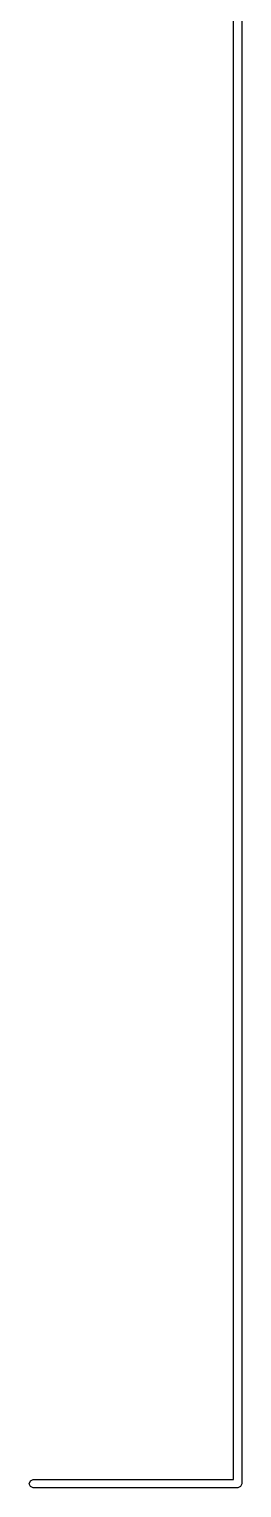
# Model space of a CAD drawing. Extents: x 137.9 to 165.8, y -143 to -48.4.
# Drawn here: x 162.66 to 165.78, y -143.02 to -121.6 of the extents above; entities that cross this region are included whole.
import ezdxf

# ---------------------------------------------------------------- set-up
doc = ezdxf.new("R2010")
doc.units = 0
doc.layers.add('BLACK', color=7, linetype='CONTINUOUS')

msp = doc.modelspace()

# ---------------------------------------------------------------- linework, layer by layer
at = {"layer": 'BLACK', "linetype": 'CONTINUOUS'}
for p, q in [((165.66, -142.898), (165.66, -101.018)), ((165.78, -100.958), (165.78, -142.958)), ((162.66, -142.958), (162.678, -142.916)), ((162.678, -143), (162.66, -142.958)), ((162.678, -142.916), (162.72, -142.898)), ((162.72, -143.018), (162.678, -143)), ((162.72, -142.898), (165.66, -142.898)), ((165.72, -143.018), (162.72, -143.018)), ((165.762, -143), (165.72, -143.018)), ((165.78, -142.958), (165.762, -143))]:
    msp.add_line(p, q, dxfattribs=at)

doc.saveas('drawing.dxf')
